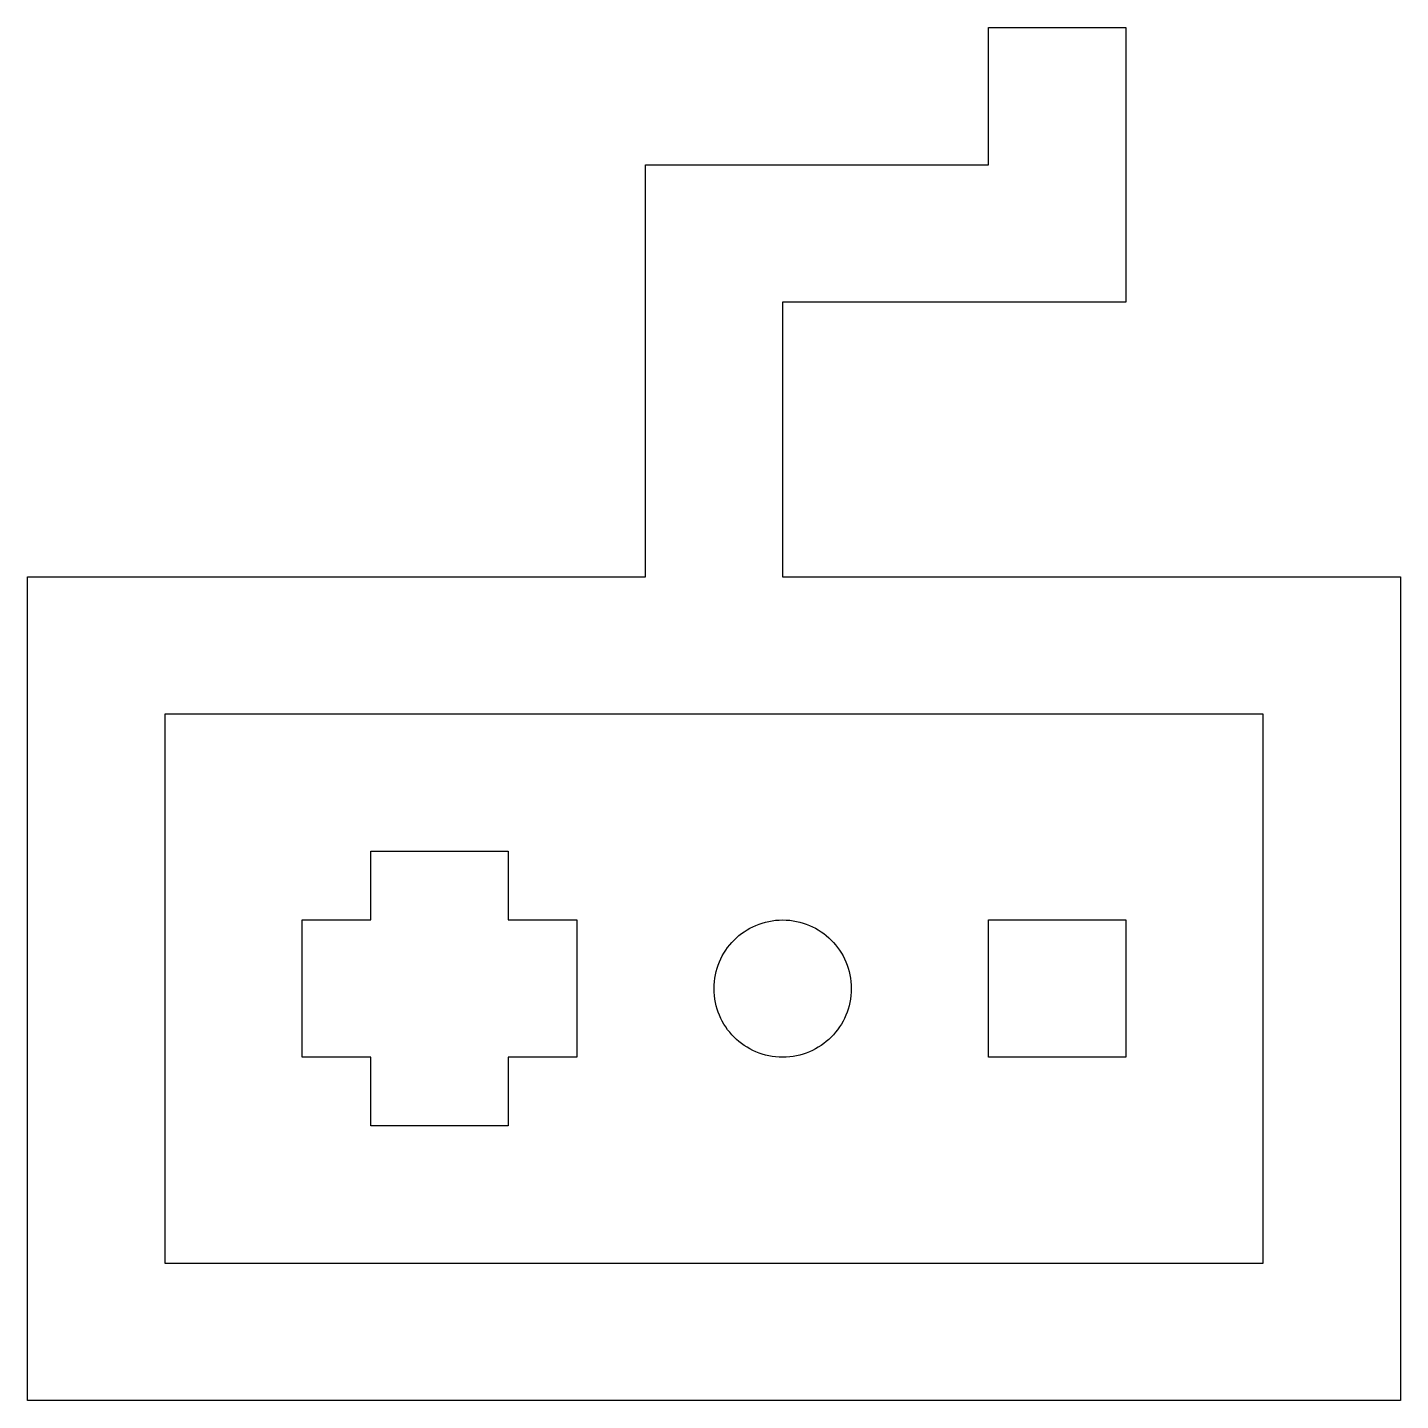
# Model space of a CAD drawing. Header units: millimetres. Extents: x 60 to 220, y -152 to -53.
# Drawn here: x 128.207 to 131.381, y -116.3 to -113.125 of the extents above; entities that cross this region are included whole.
import ezdxf

# ---------------------------------------------------------------- set-up
doc = ezdxf.new("R2010")
doc.units = ezdxf.units.MM
doc.layers.add('F.Silkscreen', color=41, linetype='CONTINUOUS', true_color=0xf2eda1)

msp = doc.modelspace()

# ---------------------------------------------------------------- linework, layer by layer
at = {"layer": 'F.Silkscreen', "linetype": 'CONTINUOUS'}
for p, q in [((130.429, -113.44275), (130.429, -113.12525)), ((130.429, -113.12525), (130.7465, -113.12525)), ((130.7465, -113.12525), (130.7465, -113.44275)), ((129.63525, -113.76025), (129.63525, -113.44275)), ((129.63525, -113.44275), (130.429, -113.44275)), ((130.7465, -113.44275), (130.7465, -113.76025)), ((129.63525, -114.39525), (129.63525, -113.76025)), ((130.7465, -113.76025), (129.95275, -113.76025)), ((129.95275, -113.76025), (129.95275, -114.39525)), ((128.2065, -114.71275), (128.2065, -114.39525)), ((128.2065, -114.39525), (128.524, -114.39525)), ((128.524, -114.39525), (129.63525, -114.39525)), ((129.95275, -114.39525), (131.064, -114.39525)), ((131.064, -114.39525), (131.3815, -114.39525)), ((131.3815, -114.39525), (131.3815, -114.71275)), ((128.2065, -115.98275), (128.2065, -114.71275)), ((131.064, -114.71275), (128.524, -114.71275)), ((128.524, -114.71275), (128.524, -115.98275)), ((131.064, -115.98275), (131.064, -114.71275)), ((131.3815, -114.71275), (131.3815, -115.98275)), ((129.00025, -115.189), (129.00025, -115.03025)), ((129.00025, -115.03025), (129.31775, -115.03025)), ((129.31775, -115.03025), (129.31775, -115.189)), ((128.8415, -115.5065), (128.8415, -115.189)), ((128.8415, -115.189), (129.00025, -115.189)), ((129.31775, -115.189), (129.4765, -115.189)), ((129.4765, -115.189), (129.4765, -115.5065)), ((129.851789, -115.225278), (129.857787, -115.220563)), ((129.857787, -115.220563), (129.864011, -115.216134)), ((129.864011, -115.216134), (129.870452, -115.212002)), ((129.870452, -115.212002), (129.8771, -115.208177)), ((129.8771, -115.208177), (129.883945, -115.204669)), ((129.883945, -115.204669), (129.890976, -115.201487)), ((129.890976, -115.201487), (129.898184, -115.198642)), ((129.898184, -115.198642), (129.905559, -115.196144)), ((129.905559, -115.196144), (129.913091, -115.194003)), ((129.913091, -115.194003), (129.920769, -115.192229)), ((129.920769, -115.192229), (129.928584, -115.190831)), ((129.928584, -115.190831), (129.936526, -115.18982)), ((129.936526, -115.18982), (129.944585, -115.189207)), ((129.944585, -115.189207), (129.95275, -115.189)), ((129.95275, -115.189), (129.960915, -115.189207)), ((129.960915, -115.189207), (129.968974, -115.18982)), ((129.968974, -115.18982), (129.976916, -115.190831)), ((129.976916, -115.190831), (129.984731, -115.192229)), ((129.984731, -115.192229), (129.992409, -115.194003)), ((129.992409, -115.194003), (129.999941, -115.196144)), ((129.999941, -115.196144), (130.007316, -115.198642)), ((130.007316, -115.198642), (130.014524, -115.201487)), ((130.014524, -115.201487), (130.021555, -115.204669)), ((130.021555, -115.204669), (130.0284, -115.208177)), ((130.0284, -115.208177), (130.035048, -115.212002)), ((130.035048, -115.212002), (130.041489, -115.216134)), ((130.041489, -115.216134), (130.047713, -115.220563)), ((130.047713, -115.220563), (130.053711, -115.225278)), ((130.429, -115.5065), (130.429, -115.189)), ((130.429, -115.189), (130.7465, -115.189)), ((130.7465, -115.189), (130.7465, -115.5065)), ((129.825551, -115.252803), (129.830265, -115.246805)), ((129.830265, -115.246805), (129.835256, -115.241043)), ((129.835256, -115.241043), (129.840514, -115.235528)), ((129.840514, -115.235528), (129.846028, -115.23027)), ((129.846028, -115.23027), (129.851789, -115.225278)), ((130.053711, -115.225278), (130.059472, -115.23027)), ((130.059472, -115.23027), (130.064986, -115.235528)), ((130.064986, -115.235528), (130.070244, -115.241043)), ((130.070244, -115.241043), (130.075235, -115.246805)), ((130.075235, -115.246805), (130.079949, -115.252803)), ((129.806482, -115.285993), (129.809662, -115.278962)), ((129.809662, -115.278962), (129.813169, -115.272117)), ((129.813169, -115.272117), (129.816993, -115.265469)), ((129.816993, -115.265469), (129.821124, -115.259028)), ((129.821124, -115.259028), (129.825551, -115.252803)), ((130.079949, -115.252803), (130.084376, -115.259028)), ((130.084376, -115.259028), (130.088507, -115.265469)), ((130.088507, -115.265469), (130.092331, -115.272117)), ((130.092331, -115.272117), (130.095838, -115.278962)), ((130.095838, -115.278962), (130.099018, -115.285993)), ((129.79583, -115.323593), (129.797227, -115.31578)), ((129.797227, -115.31578), (129.799001, -115.308104)), ((129.799001, -115.308104), (129.801141, -115.300574)), ((129.801141, -115.300574), (129.803638, -115.2932)), ((129.803638, -115.2932), (129.806482, -115.285993)), ((130.099018, -115.285993), (130.101862, -115.2932)), ((130.101862, -115.2932), (130.104359, -115.300574)), ((130.104359, -115.300574), (130.106499, -115.308104)), ((130.106499, -115.308104), (130.108273, -115.31578)), ((130.108273, -115.31578), (130.10967, -115.323593)), ((129.794, -115.34775), (129.794207, -115.339588)), ((129.794207, -115.339588), (129.79482, -115.331532)), ((129.79482, -115.331532), (129.79583, -115.323593)), ((130.10967, -115.323593), (130.11068, -115.331532)), ((130.11068, -115.331532), (130.111293, -115.339588)), ((130.111293, -115.339588), (130.1115, -115.34775)), ((129.794207, -115.355912), (129.794, -115.34775)), ((129.79482, -115.363967), (129.794207, -115.355912)), ((129.79583, -115.371907), (129.79482, -115.363967)), ((129.797227, -115.37972), (129.79583, -115.371907)), ((130.10967, -115.371907), (130.108273, -115.37972)), ((130.11068, -115.363967), (130.10967, -115.371907)), ((130.111293, -115.355912), (130.11068, -115.363967)), ((130.1115, -115.34775), (130.111293, -115.355912)), ((129.799001, -115.387396), (129.797227, -115.37972)), ((129.801141, -115.394926), (129.799001, -115.387396)), ((129.803638, -115.4023), (129.801141, -115.394926)), ((129.806482, -115.409507), (129.803638, -115.4023)), ((129.809662, -115.416538), (129.806482, -115.409507)), ((130.099018, -115.409507), (130.095838, -115.416538)), ((130.101862, -115.4023), (130.099018, -115.409507)), ((130.104359, -115.394926), (130.101862, -115.4023)), ((130.106499, -115.387396), (130.104359, -115.394926)), ((130.108273, -115.37972), (130.106499, -115.387396)), ((129.813169, -115.423383), (129.809662, -115.416538)), ((129.816993, -115.43003), (129.813169, -115.423383)), ((129.821124, -115.436472), (129.816993, -115.43003)), ((129.825551, -115.442697), (129.821124, -115.436472)), ((129.830265, -115.448695), (129.825551, -115.442697)), ((130.079949, -115.442697), (130.075235, -115.448695)), ((130.084376, -115.436472), (130.079949, -115.442697)), ((130.088507, -115.43003), (130.084376, -115.436472)), ((130.092331, -115.423383), (130.088507, -115.43003)), ((130.095838, -115.416538), (130.092331, -115.423383)), ((129.835256, -115.454457), (129.830265, -115.448695)), ((129.840514, -115.459972), (129.835256, -115.454457)), ((129.846028, -115.46523), (129.840514, -115.459972)), ((129.851789, -115.470222), (129.846028, -115.46523)), ((129.857787, -115.474937), (129.851789, -115.470222)), ((130.053711, -115.470222), (130.047713, -115.474937)), ((130.059472, -115.46523), (130.053711, -115.470222)), ((130.064986, -115.459972), (130.059472, -115.46523)), ((130.070244, -115.454457), (130.064986, -115.459972)), ((130.075235, -115.448695), (130.070244, -115.454457)), ((129.864011, -115.479366), (129.857787, -115.474937)), ((129.870452, -115.483498), (129.864011, -115.479366)), ((129.8771, -115.487323), (129.870452, -115.483498)), ((129.883945, -115.490831), (129.8771, -115.487323)), ((129.890976, -115.494013), (129.883945, -115.490831)), ((129.898184, -115.496858), (129.890976, -115.494013)), ((129.905559, -115.499356), (129.898184, -115.496858)), ((129.913091, -115.501497), (129.905559, -115.499356)), ((129.920769, -115.503271), (129.913091, -115.501497)), ((129.928584, -115.504669), (129.920769, -115.503271)), ((129.936526, -115.505679), (129.928584, -115.504669)), ((129.944585, -115.506293), (129.936526, -115.505679)), ((129.95275, -115.5065), (129.944585, -115.506293)), ((129.960915, -115.506293), (129.95275, -115.5065)), ((129.968974, -115.505679), (129.960915, -115.506293)), ((129.976916, -115.504669), (129.968974, -115.505679)), ((129.984731, -115.503271), (129.976916, -115.504669)), ((129.992409, -115.501497), (129.984731, -115.503271)), ((129.999941, -115.499356), (129.992409, -115.501497)), ((130.007316, -115.496858), (129.999941, -115.499356)), ((130.014524, -115.494013), (130.007316, -115.496858)), ((130.021555, -115.490831), (130.014524, -115.494013)), ((130.0284, -115.487323), (130.021555, -115.490831)), ((130.035048, -115.483498), (130.0284, -115.487323)), ((130.041489, -115.479366), (130.035048, -115.483498)), ((130.047713, -115.474937), (130.041489, -115.479366)), ((129.00025, -115.5065), (128.8415, -115.5065)), ((129.00025, -115.66525), (129.00025, -115.5065)), ((129.4765, -115.5065), (129.31775, -115.5065)), ((129.31775, -115.5065), (129.31775, -115.66525)), ((130.7465, -115.5065), (130.429, -115.5065)), ((129.31775, -115.66525), (129.00025, -115.66525)), ((128.2065, -116.30025), (128.2065, -115.98275)), ((128.524, -115.98275), (131.064, -115.98275)), ((131.3815, -115.98275), (131.3815, -116.30025)), ((128.524, -116.30025), (128.2065, -116.30025)), ((131.064, -116.30025), (128.524, -116.30025)), ((131.3815, -116.30025), (131.064, -116.30025))]:
    msp.add_line(p, q, dxfattribs=at)

doc.saveas('drawing.dxf')
